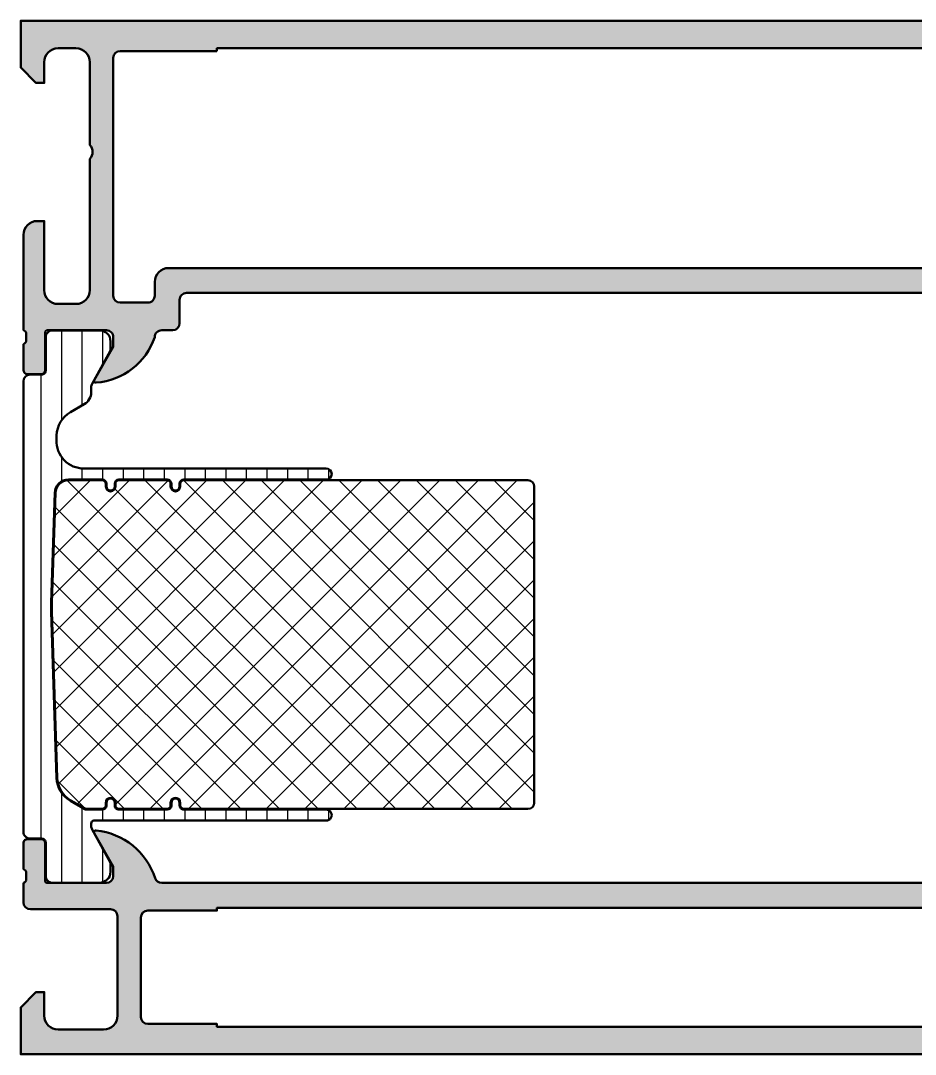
# Model space of a CAD drawing. Extents: x 0 to 133, y 0 to 75.
# Drawn here: x 0 to 64.7, y 0 to 74.8 of the extents above; entities that cross this region are included whole.
import ezdxf

# ---------------------------------------------------------------- set-up
doc = ezdxf.new("R2010")
doc.units = 0
for name, color, linetype, lineweight in [('0S-Alu contour', 7, 'Continuous', 50), ('0S-Alu hatch', 252, 'Continuous', 25), ('0S-Plastic contour', 254, 'Continuous', 50), ('0S-Plastic hatch', 253, 'Continuous', 25), ('0S-PT contour', 91, 'Continuous', 50), ('0S-PT hatch', 103, 'Continuous', 25)]:
    doc.layers.add(name, color=color, linetype=linetype, lineweight=lineweight)

# ---------------------------------------------------------------- blocks, each defined once
blk = doc.blocks.new('398650__A5BA2382_FA9A_44C2_9744_98428A6521F6_')
at = {"layer": '0S-Alu hatch'}
h = blk.add_hatch(color=256, dxfattribs=at)
edge = h.paths.add_edge_path()
edge.add_ellipse((3.999954428526855, 71.7999582432241), major_axis=(-1.000045572511483, 0), ratio=1, start_angle=180.0026109341762, end_angle=269.9973890658964, ccw=False)
edge.add_line((5.000000000000014, 71.80000381469873), (5.000000000000127, 65.8))
edge.add_ellipse((4.474877689036771, 65.3), major_axis=(-0.7250885749144681, 0), ratio=1, start_angle=136.4038464693296, end_angle=223.5961535306705, ccw=False)
edge.add_line((5.000000000000127, 64.8), (5.000000000000013, 55.30000000000005))
edge.add_ellipse((3.999972998484541, 55.30002700151547), major_axis=(-1.000027001880003, 0), ratio=1, start_angle=90.00154703109479, end_angle=179.9984529689852, ccw=False)
edge.add_line((3.999999999999843, 54.29999999999999), (2.699981689453309, 54.29999999999999))
edge.add_ellipse((2.700001512601078, 55.30001982314776), major_axis=(-1.000019823344241, 0), ratio=1, start_angle=0.0011357599706229848, end_angle=89.99886423981059, ccw=False)
edge.add_line((1.699981689453309, 55.30000000000381), (1.699981689453252, 60.3))
edge.add_line((1.699981689453252, 60.3), (1.199981689453252, 60.3))
edge.add_arc((1.200016055021521, 59.29996563443156), 1.000034366158914, 90.00196893435806, 179.9980310656152)
edge.add_line((0.1999816894530824, 59.30000000000029), (0.1999816894531387, 52.39996551583617))
edge.add_ellipse((0.1211452429100872, 52.13244492384305), major_axis=(-0.2788950563274368, 0), ratio=1, start_angle=178.8354106259032, end_angle=253.5801235805062, ccw=False)
edge.add_line((0.3999826894531395, 52.12677651584468), (0.3999826894531391, 51.67318251584468))
edge.add_ellipse((0.121114593809963, 51.66752185636763), major_axis=(-0.2789255417371574, 0), ratio=1, start_angle=106.4245945553553, end_angle=181.1628700728853, ccw=False)
edge.add_line((0.1999816894531363, 51.39997851584468), (0.1999816894531387, 49.51996751583616))
edge.add_arc((0.499981689453136, 49.51996751583616), 0.2999999999999971, 180, 270)
edge.add_line((0.4999816894531359, 49.21996751583616), (1.479956008495932, 49.21996751583617))
edge.add_arc((1.479956008495937, 49.51996751583616), 0.2999999999999936, 269.999999999999, 360)
edge.add_line((1.77995600849593, 49.51996751583616), (1.779956008495914, 52.27996551583616))
edge.add_ellipse((1.900237939381924, 52.27968572939454), major_axis=(-0.1202822562896115, 0), ratio=1, start_angle=270.3217552923952, end_angle=359.86672517443674, ccw=False)
edge.add_line((1.899562475160004, 52.39996608908059), (6.199974060058777, 52.39999084472678))
edge.add_ellipse((6.199989497152058, 51.90000628199761), major_axis=(-0.4999845629674861, 0), ratio=1, start_angle=179.9991052558096, end_angle=270.00176901520285, ccw=False)
edge.add_line((6.699974060058579, 51.89999847412263), (6.69997406005872, 51.1999938964842))
edge.add_line((6.69997406005872, 51.1999938964842), (5.311729431152641, 48.79547576904322))
edge.add_arc((5.435575379939113, 48.73756724130198), 0.136715824307135, 154.9399071396926, 284.9282666313289)
edge.add_arc((5.082349791735746, 53.46586819594616), 4.875900108610273, 274.569384502985, 341.2678313541292)
edge.add_ellipse((10.19996787116753, 51.89999703365565), major_axis=(-0.4999938111092688, 0), ratio=1, start_angle=269.999290796558, end_angle=359.99983493439635, ccw=False)
edge.add_line((10.19997406005849, 52.39999084472661), (10.99997406006038, 52.39999084472661))
edge.add_arc((10.99997406006038, 52.89999084472661), 0.5, 270, 360)
edge.add_line((11.49997406006038, 52.89999084472661), (11.49997406006038, 54.59999542236328))
edge.add_ellipse((11.99997406006038, 54.59999542236328), major_axis=(-0.4999999999999965, 0), ratio=1, start_angle=269.9999999999996, end_angle=360, ccw=False)
edge.add_line((11.99997406006038, 55.09999542236328), (92.9999755493137, 55.09999542236333))
edge.add_ellipse((92.99997554931373, 54.59999542236332), major_axis=(-0.5000000000000142, 0), ratio=1, start_angle=180, end_angle=270.00000000000165, ccw=False)
edge.add_line((93.49997554931375, 54.59999542236332), (93.49997554931373, 51.8999984741216))
edge.add_arc((98.1270782075754, 53.47457053127342), 4.887673902098572, 198.7930956538675, 265.8043505018738)
edge.add_arc((97.76126167060382, 48.73879050912451), 0.1390384168074621, 273.3902478632481, 384.0601169720247)
edge.add_line((97.8882201782205, 48.79547576904342), (96.49997554931463, 51.19999389648443))
edge.add_line((96.49997554931463, 51.19999389648443), (96.49997554931451, 51.89999847412086))
edge.add_ellipse((96.99996011222127, 51.90000628199715), major_axis=(-0.4999845629677113, 0), ratio=1, start_angle=-90.00176901518182, end_angle=0.000894744190475194, ccw=False)
edge.add_line((96.99997554931437, 52.39999084472655), (101.2998333707656, 52.39996609226833))
edge.add_ellipse((101.299155684108, 52.27928998198025), major_axis=(-0.120678013131916, 0), ratio=1, start_angle=180.1332748255578, end_angle=269.6782447076241, ccw=False)
edge.add_line((101.4198333707657, 52.27957068898489), (101.4198333707656, 49.51957268898488))
edge.add_arc((101.7198333707656, 49.51957268898489), 0.2999999999999829, 180, 270.0000000000027)
edge.add_line((101.7198333707656, 49.2195726889849), (102.6998076898084, 49.21957268898489))
edge.add_arc((102.6998076898084, 49.51957268898489), 0.2999999999999971, 270.0000000000027, 360)
edge.add_line((102.9998076898084, 49.51957268898489), (102.9998076898084, 51.3995836889934))
edge.add_ellipse((103.0786747854516, 51.66712702951638), major_axis=(-0.2789255417371992, 0), ratio=1, start_angle=-1.1628700728805939, end_angle=73.5754054446374, ccw=False)
edge.add_line((102.7998066898084, 51.67278768899341), (102.7998066898084, 52.1263816889934))
edge.add_ellipse((103.0786441363515, 52.13205009699178), major_axis=(-0.2788950563274237, 0), ratio=1, start_angle=-73.5801235805115, end_angle=1.1645893740987958, ccw=False)
edge.add_line((102.9998076898084, 52.3995706889849), (102.9999680343561, 54.59999514771071))
edge.add_ellipse((103.4999680343559, 54.59999514771047), major_axis=(-0.4999999999997869, 0), ratio=1, start_angle=269.9999999999984, end_angle=360, ccw=False)
edge.add_line((103.4999680343559, 55.09999514771026), (106.2999557081156, 55.09999514771083))
edge.add_line((106.2999557081156, 55.09999514771083), (106.2999557081155, 54.29999972534743))
edge.add_line((106.2999557081155, 54.29999972534743), (107.2999557081154, 54.30000735474173))
edge.add_arc((107.2999864487359, 54.79997661371057), 0.4999692599138797, 269.9964771677912, 360.0026485613531)
edge.add_line((107.7999557081156, 54.79999972534759), (107.8000167432719, 59.29999972534695))
edge.add_arc((106.7999292727026, 59.29991225477806), 1.000087474394541, 0.0050112559646679, 89.99498874392712)
edge.add_line((106.8000167432713, 60.29999972534739), (106.3000167432718, 60.29999972534715))
edge.add_line((106.3000167432718, 60.29999972534715), (106.3000167432719, 57.79999972534738))
edge.add_ellipse((105.2999293457993, 57.80008712281013), major_axis=(-1.000087401291521, 0), ratio=1, start_angle=90.00501389830328, end_angle=179.9949929319336, ccw=False)
edge.add_line((105.3000168624813, 56.79999972534785), (103.9999680343556, 56.79999972534715))
edge.add_ellipse((104.0000268320843, 57.80005852307539), major_axis=(-1.000058799456728, 0), ratio=1, start_angle=0.0033686637580103707, end_angle=89.99663133637353, ccw=False)
edge.add_line((102.9999680343561, 57.79999972534437), (102.9999680343561, 64.79999972534715))
edge.add_ellipse((103.5248073746745, 65.29999972534715), major_axis=(-0.7248836686985655, 0), ratio=1, start_angle=-43.61157673630902, end_angle=43.611576736309075, ccw=False)
edge.add_line((102.9999680343561, 65.79999972534713), (102.9999680343561, 71.80043483925358))
edge.add_ellipse((104.0000228430449, 71.80038766034905), major_axis=(-1.000054809801693, 0), ratio=1, start_angle=270.0031401344176, end_angle=359.997296995918, ccw=False)
edge.add_line((103.9999680343566, 72.80044246864882), (105.3000168624806, 72.80044246864814))
edge.add_ellipse((105.2999304168652, 71.80035614156394), major_axis=(-1.000086330820304, 0), ratio=1, start_angle=180.0053828449331, end_angle=269.99504745863044, ccw=False)
edge.add_line((106.300016743272, 71.80045009804164), (106.3000167432718, 70.29999257279023))
edge.add_line((106.3000167432718, 70.29999257279023), (106.8999923292095, 70.29999257279))
edge.add_line((106.8999923292095, 70.29999257279), (107.9999679199197, 71.39996792030847))
edge.add_line((107.9999679199197, 71.39996792030847), (107.99996791992, 74.8))
edge.add_line((107.99996791992, 74.8), (1.42e-14, 74.8))
edge.add_line((1.42e-14, 74.8), (7.06e-14, 71.39999847412132))
edge.add_line((7.06e-14, 71.39999847412132), (1.099975585937684, 70.30000000000003))
edge.add_line((1.099975585937684, 70.30000000000003), (1.699981689453366, 70.30000000000003))
edge.add_line((1.699981689453366, 70.30000000000003), (1.699981689453252, 71.8000038146973))
edge.add_ellipse((2.700020083351735, 71.79996542079878), major_axis=(-1.0000383946355, 0), ratio=1, start_angle=270.00219972388834, end_angle=359.99780027593476, ccw=False)
edge.add_line((2.699981689453195, 72.80000381469726), (4.000000000000212, 72.80000381469725))
edge = h.paths.add_edge_path()
edge.add_line((14.19998550415049, 72.59999542236328), (14.19998550415049, 72.7999954223636))
edge.add_line((14.19998550415049, 72.7999954223636), (93.79998623046679, 72.79999542236358))
edge.add_line((93.79998623046679, 72.79999542236358), (93.79998623046684, 72.59999542236302))
edge.add_line((93.79998623046684, 72.59999542236302), (100.7999862304669, 72.59999542236307))
edge.add_ellipse((100.7999783783807, 72.09998757027707), major_axis=(-0.5000078521476686, 0), ratio=1, start_angle=180.0008997684673, end_angle=269.99910023133594, ccw=False)
edge.add_line((101.2999862304667, 72.0999954223615), (101.2999862304667, 54.89999084472656))
edge.add_ellipse((100.7999815766378, 54.89999549855548), major_axis=(-0.5000046538505819, 0), ratio=1, start_angle=90.00053328454487, end_angle=179.9994667160038, ccw=False)
edge.add_line((100.7999862304667, 54.39999084472656), (95.79997554931364, 54.39999084472656))
edge.add_ellipse((95.79997554931364, 54.89999084472656), major_axis=(-0.5, 0), ratio=1, start_angle=0, end_angle=90, ccw=False)
edge.add_line((95.29997554931366, 54.89999084472656), (95.29997554931364, 55.89999542236331))
edge.add_arc((94.29997554931361, 55.89999542236331), 1.000000000000024, 0, 89.9999999999992)
edge.add_line((94.29997554931363, 56.89999542236335), (10.6999740600604, 56.89999542236328))
edge.add_arc((10.69997406006038, 55.89999542236327), 1.000000000000014, 89.9999999999992, 180)
edge.add_line((9.69997406006037, 55.89999542236327), (9.69997406006037, 54.89999084472673))
edge.add_ellipse((9.199974060060377, 54.89999084472671), major_axis=(-0.4999999999999894, 0), ratio=1, start_angle=89.99999999999898, end_angle=180, ccw=False)
edge.add_line((9.19997406006037, 54.39999084472673), (7.19998550415029, 54.39999084472685))
edge.add_ellipse((7.199990157979086, 54.89999549855546), major_axis=(-0.5000046538502835, 0), ratio=1, start_angle=0.0005332839962761682, end_angle=89.9994667154665, ccw=False)
edge.add_line((6.69998550415046, 54.89999084473137), (6.699985504150517, 72.09999542236334))
edge.add_ellipse((7.199993356236581, 72.09998757027722), major_axis=(-0.5000078521477183, 0), ratio=1, start_angle=270.0008997686535, end_angle=359.99910023153274, ccw=False)
edge.add_line((7.199985504150517, 72.59999542236328), (14.19998550415049, 72.59999542236328))
at = {"layer": '0S-Alu contour', "color": 7}
for points in [[(106.300016743272, 71.80045009804164), (106.3000167432718, 70.29999257279023), (106.8999923292095, 70.29999257279), (107.9999679199197, 71.39996792030847), (107.99996791992, 74.8), (1.42e-14, 74.8), (7.06e-14, 71.39999847412132), (1.099975585937684, 70.30000000000003), (1.699981689453366, 70.30000000000003), (1.699981689453252, 71.8000038146973)], [(2.699981689453195, 72.80000381469726), (4.000000000000212, 72.80000381469725)], [(7.199985504150517, 72.59999542236328), (14.19998550415049, 72.59999542236328)], [(14.19998550415049, 72.59999542236328), (14.19998550415049, 72.7999954223636), (93.79998623046679, 72.79999542236358), (93.79998623046684, 72.59999542236302), (100.7999862304669, 72.59999542236307)], [(103.9999680343566, 72.80044246864882), (105.3000168624806, 72.80044246864814)], [(6.69998550415046, 54.89999084473137), (6.699985504150517, 72.09999542236334)], [(101.2999862304667, 72.0999954223615), (101.2999862304667, 54.89999084472656)], [(5.000000000000014, 71.80000381469873), (5.000000000000127, 65.8)], [(102.9999680343561, 65.79999972534713), (102.9999680343561, 71.80043483925358)], [(5.000000000000127, 64.8), (5.000000000000013, 55.30000000000005)], [(102.9999680343561, 57.79999972534437), (102.9999680343561, 64.79999972534715)], [(1.699981689453309, 55.30000000000381), (1.699981689453252, 60.3), (1.199981689453252, 60.3)], [(106.8000167432713, 60.29999972534739), (106.3000167432718, 60.29999972534715), (106.3000167432719, 57.79999972534738)], [(0.1999816894530824, 59.30000000000029), (0.1999816894531387, 52.39996551583617)], [(107.7999557081156, 54.79999972534759), (107.8000167432719, 59.29999972534695)], [(94.29997554931363, 56.89999542236335), (10.6999740600604, 56.89999542236328)], [(105.3000168624813, 56.79999972534785), (103.9999680343556, 56.79999972534715)], [(9.69997406006037, 55.89999542236327), (9.69997406006037, 54.89999084472673)], [(95.29997554931366, 54.89999084472656), (95.29997554931364, 55.89999542236331)], [(11.99997406006038, 55.09999542236328), (92.9999755493137, 55.09999542236333)], [(103.4999680343559, 55.09999514771026), (106.2999557081156, 55.09999514771083), (106.2999557081155, 54.29999972534743), (107.2999557081154, 54.30000735474173)], [(3.999999999999843, 54.29999999999999), (2.699981689453309, 54.29999999999999)], [(9.19997406006037, 54.39999084472673), (7.19998550415029, 54.39999084472685)], [(11.49997406006038, 52.89999084472661), (11.49997406006038, 54.59999542236328)], [(93.49997554931375, 54.59999542236332), (93.49997554931373, 51.8999984741216)], [(100.7999862304667, 54.39999084472656), (95.79997554931364, 54.39999084472656)], [(102.9998076898084, 52.3995706889849), (102.9999680343561, 54.59999514771071)], [(1.899562475160004, 52.39996608908059), (6.199974060058777, 52.39999084472678)], [(10.19997406005849, 52.39999084472661), (10.99997406006038, 52.39999084472661)], [(96.99997554931437, 52.39999084472655), (101.2998333707656, 52.39996609226833)], [(0.3999826894531395, 52.12677651584468), (0.3999826894531391, 51.67318251584468)], [(1.77995600849593, 49.51996751583616), (1.779956008495914, 52.27996551583616)], [(6.699974060058579, 51.89999847412263), (6.69997406005872, 51.1999938964842), (5.311729431152641, 48.79547576904322)], [(97.8882201782205, 48.79547576904342), (96.49997554931463, 51.19999389648443), (96.49997554931451, 51.89999847412086)], [(101.4198333707657, 52.27957068898489), (101.4198333707656, 49.51957268898488)], [(102.7998066898084, 51.67278768899341), (102.7998066898084, 52.1263816889934)], [(0.1999816894531363, 51.39997851584468), (0.1999816894531387, 49.51996751583616)], [(102.9998076898084, 49.51957268898489), (102.9998076898084, 51.3995836889934)], [(0.4999816894531359, 49.21996751583616), (1.479956008495932, 49.21996751583617)], [(101.7198333707656, 49.2195726889849), (102.6998076898084, 49.21957268898489)]]:
    blk.add_lwpolyline(points, dxfattribs=at)
at = {"layer": '0S-Alu contour', "color": 7, "extrusion": (0, 0, -1)}
for centre, radius, start, end in [((-2.700020083351735, 71.79996542079878), 1.0000383946355, 0.0021997240652303, 89.99780027611166), ((-3.999954428526855, 71.7999582432241), 1.000045572511483, 90.0026109341036, 179.9973890658238), ((-7.199993356236581, 72.09998757027722), 0.5000078521477183, 0.0008997684672687, 89.9991002313465), ((-100.7999783783807, 72.09998757027707), 0.5000078521476686, 90.00089976866407, 179.9991002315327), ((-104.0000228430449, 71.80038766034905), 1.000054809801693, 0.0027030040819815, 89.9968598655824), ((-105.2999304168652, 71.80035614156394), 1.000086330820304, 90.00495254136955, 179.9946171550669), ((-4.474877689036771, 65.3), 0.7250885749144684, 136.4038464693295, 223.5961535306705), ((-103.5248073746745, 65.29999972534715), 0.7248836686985655, 316.3884232636909, 43.61157673630913), ((-104.0000268320843, 57.80005852307539), 1.000058799456728, 270.0033686636265, 359.996631336242), ((-105.2999293457993, 57.80008712281013), 1.000087401291521, 180.0050070680665, 269.9949861016967), ((-2.700001512601078, 55.30001982314776), 1.000019823344241, 270.0011357601894, 359.9988642400294), ((-3.999972998484541, 55.30002700151547), 1.000027001880003, 180.0015470310149, 269.9984529689052), ((-7.199990157979086, 54.89999549855546), 0.5000046538502835, 270.0005332845336, 359.9994667160037), ((-9.199974060060377, 54.89999084472671), 0.4999999999999894, 180, 270.000000000001), ((-11.99997406006038, 54.59999542236328), 0.4999999999999965, 0, 90.0000000000004), ((-92.99997554931373, 54.59999542236332), 0.5000000000000142, 89.99999999999837, 180), ((-95.79997554931364, 54.89999084472656), 0.5, 270, 0), ((-100.7999815766378, 54.89999549855548), 0.5000046538505819, 180.0005332839962, 269.9994667154551), ((-103.4999680343559, 54.59999514771047), 0.4999999999997869, 0, 90.0000000000016), ((-0.1211452429100872, 52.13244492384305), 0.2788950563274368, 106.4198764194938, 181.1645893740969), ((-1.900237939381924, 52.27968572939454), 0.1202822562896115, 0.1332748255632413, 89.67824470760479), ((-6.199989497152058, 51.90000628199761), 0.4999845629674861, 89.99823098479715, 180.0008947441905), ((-10.19996787116753, 51.89999703365565), 0.4999938111092688, 0.0001650656036298, 90.00070920344199), ((-96.99996011222127, 51.90000628199715), 0.4999845629677113, 359.9991052558095, 90.0017690151818), ((-101.299155684108, 52.27928998198025), 0.120678013131916, 90.32175529237591, 179.8667251744422), ((-103.0786441363515, 52.13205009699178), 0.2788950563274237, 358.8354106259012, 73.58012358051164), ((-0.121114593809963, 51.66752185636763), 0.2789255417371574, 178.8371299271147, 253.5754054446447), ((-103.0786747854516, 51.66712702951638), 0.2789255417371992, 286.4245945553626, 1.162870072880582)]:
    blk.add_arc(centre, radius, start, end, dxfattribs=at)
at = {"layer": '0S-Alu contour', "color": 7}
for centre, radius, start, end in [((1.200016055021521, 59.29996563443156), 1.000034366158914, 90.00196893435806, 179.9980310656152), ((106.7999292727026, 59.29991225477806), 1.000087474394541, 0.0050112559646679, 89.99498874392712), ((10.69997406006038, 55.89999542236327), 1.000000000000014, 89.9999999999992, 180), ((94.29997554931361, 55.89999542236331), 1.000000000000024, 0, 89.9999999999992), ((107.2999864487359, 54.79997661371057), 0.4999692599138797, 269.9964771677912, 0.0026485613531484), ((10.99997406006038, 52.89999084472661), 0.5, 270, 0), ((5.082349791735746, 53.46586819594616), 4.875900108610273, 274.569384502985, 341.2678313541292), ((98.1270782075754, 53.47457053127342), 4.887673902098572, 198.7930956538675, 265.8043505018738), ((0.499981689453136, 49.51996751583616), 0.2999999999999971, 180, 270), ((1.479956008495937, 49.51996751583616), 0.2999999999999936, 269.999999999999, 0), ((101.7198333707656, 49.51957268898489), 0.2999999999999829, 180, 270.0000000000027), ((102.6998076898084, 49.51957268898489), 0.2999999999999971, 270.0000000000027, 0), ((5.435575379939113, 48.73756724130198), 0.136715824307135, 154.9399071396926, 284.9282666313289), ((97.76126167060382, 48.73879050912451), 0.1390384168074621, 273.3902478632481, 24.06011697202465)]:
    blk.add_arc(centre, radius, start, end, dxfattribs=at)
blk = doc.blocks.new('284257__95E9FCB9_A110_435B_B25A_C5BED6597D03___1FA2035A_3B48_4135_9574_84DE959AD764_')
at = {"layer": '0S-Plastic hatch'}
h = blk.add_hatch(dxfattribs=at)
h.set_pattern_fill('ANSI31', color=256, scale=0.4680000000000001, angle=45, style=0)
h.set_pattern_definition([(90, (0, 0), (-1.4859, 0), [])])
edge = h.paths.add_edge_path()
edge.add_line((0.1999999999999964, 48.69001572907988), (0.1999999999999964, 16.10998427091997))
edge.add_arc((0.7000000000000027, 16.10998427092004), 0.5000000000000063, 180, 270.0000000000123)
edge.add_line((0.70000000000011, 15.60998427092003), (1.510331330463778, 15.60998427092004))
edge.add_ellipse((1.510331330463746, 15.30998427092015), major_axis=(-0.2999999999998977, 0), ratio=1, start_angle=179.9920753769033, end_angle=269.99999999999386, ccw=False)
edge.add_line((1.810331327594163, 15.30994277769076), (1.809999399235729, 12.91006915538231))
edge.add_arc((2.309999394453263, 12.91000000000002), 0.5000000000000016, 179.9920753769491, 269.9999999999936)
edge.add_line((2.309999394453208, 12.41000000000002), (5.699999999999882, 12.40999999999996))
edge.add_arc((5.699999999999897, 13.21000000000001), 0.800000000000054, 269.999999999999, 360)
edge.add_line((6.499999999999951, 13.21000000000003), (6.499999999999951, 13.86000000000028))
edge.add_line((6.499999999999951, 13.86000000000028), (5.162690146494136, 16.27257083923049))
edge.add_ellipse((5.600000000507808, 16.51497564960008), major_axis=(-0.5000000005077773, 0), ratio=1, start_angle=0, end_angle=29.000000000032628, ccw=False)
edge.add_line((5.10000000000003, 16.51497564960008), (5.10000000000003, 16.71000000000013))
edge.add_ellipse((5.299999999999958, 16.71000000000011), major_axis=(-0.1999999999999273, 0), ratio=1, start_angle=269.99999999999875, end_angle=360, ccw=False)
edge.add_line((5.299999999999962, 16.91000000000004), (22.09952632566758, 16.91))
edge.add_arc((22.09952632566752, 17.31), 0.3999999999999986, 270.0000000000081, 450.0000000000081)
edge.add_line((22.09952632566746, 17.71), (11.79952632566751, 17.71000000000007))
edge.add_ellipse((11.79952632566749, 18.01000000000006), major_axis=(-0.29999999999999, 0), ratio=1, start_angle=0, end_angle=90.00000000000381, ccw=False)
edge.add_line((11.49952632566749, 18.01000000000006), (11.49952632566749, 18.2100000000001))
edge.add_arc((11.19952632566748, 18.21000000000006), 0.3000000000000114, 0, 180)
edge.add_line((10.89952632566747, 18.21000000000006), (10.89952632566753, 18.01000000000018))
edge.add_ellipse((10.59952632566747, 18.0100000000001), major_axis=(-0.3000000000000558, 0), ratio=1, start_angle=90.00000000001933, end_angle=180, ccw=False)
edge.add_line((10.59952632566757, 17.71000000000004), (7.099999315437579, 17.71000000000003))
edge.add_ellipse((7.099999315437574, 18.00999976147988), major_axis=(-0.2999997614798495, 0), ratio=1, start_angle=0, end_angle=90.00000000000102, ccw=False)
edge.add_line((6.799999553957726, 18.00999976147987), (6.799999553957726, 18.20999976147993))
edge.add_arc((6.499999553957715, 18.20999976147989), 0.3000000000000114, 0, 180)
edge.add_line((6.199999553957703, 18.20999976147989), (6.19999955395776, 18.00999976148001))
edge.add_ellipse((5.899999792477879, 18.00999976147994), major_axis=(-0.2999997614798815, 0), ratio=1, start_angle=90.0000000000162, end_angle=180, ccw=False)
edge.add_line((5.899999792477964, 17.71000000000006), (4.735898384799619, 17.71000000000006))
edge.add_ellipse((4.735898384799701, 17.90999999963148), major_axis=(-0.199999999631423, 0), ratio=1, start_angle=59.9999999999838, end_angle=89.99999999997658, ccw=False)
edge.add_line((4.635898384983939, 17.73679491919382), (3.599095901693211, 18.33539298302521))
edge.add_ellipse((4.599095736264295, 20.06744387718718), major_axis=(-1.999999992277373, 0), ratio=1, start_angle=1.7229977105130843, end_angle=60.000005344613214, ccw=False)
edge.add_line((2.60000000000003, 20.00730897584428), (2.205380570035978, 32.03200236252826))
edge.add_ellipse((12.20000000000169, 32.35999999999975), major_axis=(-10.00000000000175, 0), ratio=1, start_angle=-1.879625159000625, end_angle=1.879625158991928, ccw=False)
edge.add_line((2.205380570036034, 32.68799763747277), (2.46315492135404, 40.62279976374721))
edge.add_ellipse((3.462616864350539, 40.59000000000003), major_axis=(-1.000000000000103, 0), ratio=1, start_angle=270.00000000000296, end_angle=358.120374841006, ccw=False)
edge.add_line((3.462616864350487, 41.59000000000014), (5.900000000000042, 41.59000000000005))
edge.add_ellipse((5.90000000000003, 41.29000000000008), major_axis=(-0.2999999999999687, 0), ratio=1, start_angle=180, end_angle=269.9999999999978, ccw=False)
edge.add_line((6.199999999999996, 41.29000000000008), (6.199999999999996, 41.09000000000005))
edge.add_arc((6.499999999999979, 41.09000000000004), 0.2999999999999829, 180, 360)
edge.add_line((6.799999999999962, 41.09000000000004), (6.799999999999962, 41.29))
edge.add_ellipse((7.099999999999957, 41.29000000000004), major_axis=(-0.2999999999999954, 0), ratio=1, start_angle=270.0000000000078, end_angle=360, ccw=False)
edge.add_line((7.099999999999917, 41.59000000000004), (10.59952632566752, 41.59000000000005))
edge.add_ellipse((10.59952632566753, 41.29000000000005), major_axis=(-0.2999999999999971, 0), ratio=1, start_angle=180, end_angle=270.00000000000307, ccw=False)
edge.add_line((10.89952632566753, 41.2900000000001), (10.89952632566753, 41.09000000000007))
edge.add_arc((11.19952632566751, 41.09000000000006), 0.2999999999999829, 180, 360)
edge.add_line((11.49952632566749, 41.09000000000005), (11.49952632566749, 41.29000000000001))
edge.add_ellipse((11.79952632566749, 41.29000000000006), major_axis=(-0.3000000000000007, 0), ratio=1, start_angle=270.0000000000088, end_angle=360, ccw=False)
edge.add_line((11.79952632566745, 41.59000000000006), (22.09952632566752, 41.59000000000006))
edge.add_arc((22.09952632566755, 41.99000000000006), 0.3999999999999915, 269.9999999999959, 449.9999999999959)
edge.add_line((22.09952632566758, 42.39000000000005), (4.58786141229968, 42.38999999999993))
edge.add_ellipse((4.587861412299687, 44.38999999999999), major_axis=(-2.000000000000049, 0), ratio=1, start_angle=-1.8796251589961912, end_angle=89.99999999999977, ccw=False)
edge.add_line((2.588937526306847, 44.45559952749442), (2.60000000000003, 44.7926910241557))
edge.add_ellipse((4.599095743983482, 44.73255612258069), major_axis=(-2.000000000000047, 0), ratio=1, start_angle=299.99999465538866, end_angle=358.2770022894894, ccw=False)
edge.add_line((3.599095905551005, 46.46460702343066), (4.599999919216267, 47.04247909649653))
edge.add_arc((4.100000000000017, 47.90850454692143), 0.9999999999999593, 299.9999946553916, 360)
edge.add_line((5.099999999999976, 47.90850454692144), (5.10000000000003, 48.28502435050005))
edge.add_ellipse((5.600000000121944, 48.2850243505002), major_axis=(-0.5000000001219141, 0), ratio=1, start_angle=331.0000000000197, end_angle=360, ccw=False)
edge.add_line((5.162690146445535, 48.52742916068232), (6.500000000000007, 50.94000000000009))
edge.add_line((6.500000000000007, 50.94000000000009), (6.500000000000007, 51.59000000000006))
edge.add_arc((5.70000000000001, 51.58999999999994), 0.7999999999999972, 0, 90.00000000000509)
edge.add_line((5.699999999999939, 52.38999999999993), (2.309999389670857, 52.38999999999999))
edge.add_arc((2.309999389670844, 51.88999999999998), 0.5000000000000142, 89.9999999999985, 180.0079247372927)
edge.add_line((1.809999394453434, 51.88993084362136), (1.81033132759422, 49.49005722290699))
edge.add_ellipse((1.510331330463851, 49.49001572907983), major_axis=(-0.2999999999999317, 0), ratio=1, start_angle=89.99999999998619, end_angle=180.0079247372928, ccw=False)
edge.add_line((1.510331330463778, 49.1900157290799), (0.6999999999999396, 49.19001572907988))
edge.add_arc((0.699999999999961, 48.69001572907992), 0.4999999999999645, 90.00000000000244, 180)
at = {"layer": '0S-Plastic contour', "color": 7}
for points in [[(5.699999999999939, 52.38999999999993), (2.309999389670857, 52.38999999999999)], [(1.809999394453434, 51.88993084362136), (1.81033132759422, 49.49005722290699)], [(5.162690146445535, 48.52742916068232), (6.500000000000007, 50.94000000000009), (6.500000000000007, 51.59000000000006)], [(0.1999999999999964, 48.69001572907988), (0.1999999999999964, 16.10998427091997)], [(1.510331330463778, 49.1900157290799), (0.6999999999999396, 49.19001572907988)], [(5.099999999999976, 47.90850454692144), (5.10000000000003, 48.28502435050005)], [(3.599095905551005, 46.46460702343066), (4.599999919216267, 47.04247909649653)], [(2.588937526306847, 44.45559952749442), (2.60000000000003, 44.7926910241557)], [(22.09952632566758, 42.39000000000005), (4.58786141229968, 42.38999999999993)], [(3.462616864350487, 41.59000000000014), (5.900000000000042, 41.59000000000005)], [(6.199999999999996, 41.29000000000008), (6.199999999999996, 41.09000000000005)], [(6.799999999999962, 41.09000000000004), (6.799999999999962, 41.29)], [(7.099999999999917, 41.59000000000004), (10.59952632566752, 41.59000000000005)], [(10.89952632566753, 41.2900000000001), (10.89952632566753, 41.09000000000007)], [(11.49952632566749, 41.09000000000005), (11.49952632566749, 41.29000000000001)], [(11.79952632566745, 41.59000000000006), (22.09952632566752, 41.59000000000006)], [(2.205380570036034, 32.68799763747277), (2.46315492135404, 40.62279976374721)], [(2.60000000000003, 20.00730897584428), (2.205380570035978, 32.03200236252826)], [(4.635898384983939, 17.73679491919382), (3.599095901693211, 18.33539298302521)], [(6.199999553957703, 18.20999976147989), (6.19999955395776, 18.00999976148001)], [(6.799999553957726, 18.00999976147987), (6.799999553957726, 18.20999976147993)], [(10.89952632566747, 18.21000000000006), (10.89952632566753, 18.01000000000018)], [(11.49952632566749, 18.01000000000006), (11.49952632566749, 18.2100000000001)], [(5.899999792477964, 17.71000000000006), (4.735898384799619, 17.71000000000006)], [(10.59952632566757, 17.71000000000004), (7.099999315437579, 17.71000000000003)], [(22.09952632566746, 17.71), (11.79952632566751, 17.71000000000007)], [(5.10000000000003, 16.51497564960008), (5.10000000000003, 16.71000000000013)], [(5.299999999999962, 16.91000000000004), (22.09952632566758, 16.91)], [(6.499999999999951, 13.21000000000003), (6.499999999999951, 13.86000000000028), (5.162690146494136, 16.27257083923049)], [(0.70000000000011, 15.60998427092003), (1.510331330463778, 15.60998427092004)], [(1.810331327594163, 15.30994277769076), (1.809999399235729, 12.91006915538231)], [(2.309999394453208, 12.41000000000002), (5.699999999999882, 12.40999999999996)]]:
    blk.add_lwpolyline(points, dxfattribs=at)
for centre, radius, start, end in [((2.309999389670844, 51.88999999999998), 0.5000000000000142, 89.9999999999985, 180.0079247372927), ((5.70000000000001, 51.58999999999994), 0.7999999999999972, 0, 90.00000000000509), ((0.699999999999961, 48.69001572907992), 0.4999999999999645, 90.00000000000244, 180), ((4.100000000000017, 47.90850454692143), 0.9999999999999593, 299.9999946553916, 0), ((22.09952632566755, 41.99000000000006), 0.3999999999999915, 269.9999999999959, 89.99999999999594), ((6.499999999999979, 41.09000000000004), 0.2999999999999829, 180, 0), ((11.19952632566751, 41.09000000000006), 0.2999999999999829, 180, 0), ((6.499999553957715, 18.20999976147989), 0.3000000000000114, 0, 180), ((11.19952632566748, 18.21000000000006), 0.3000000000000114, 0, 180), ((22.09952632566752, 17.31), 0.3999999999999986, 270.0000000000081, 90.00000000000813), ((0.7000000000000027, 16.10998427092004), 0.5000000000000063, 180, 270.0000000000123), ((2.309999394453263, 12.91000000000002), 0.5000000000000016, 179.9920753769491, 269.9999999999936), ((5.699999999999897, 13.21000000000001), 0.800000000000054, 269.999999999999, 0)]:
    blk.add_arc(centre, radius, start, end, dxfattribs=at)
at = {"layer": '0S-Plastic contour', "color": 7, "extrusion": (0, 0, -1)}
for centre, radius, start, end in [((-1.510331330463851, 49.49001572907983), 0.2999999999999317, 179.9920752627072, 270.0000000000139), ((-5.600000000121944, 48.2850243505002), 0.5000000001219141, 0, 28.99999999998028), ((-4.599095743983482, 44.73255612258069), 2.000000000000047, 1.722997710510562, 60.00000534461133), ((-4.587861412299687, 44.38999999999999), 2.000000000000049, 270.0000000000002, 1.87962515899611), ((-3.462616864350539, 40.59000000000003), 1.000000000000103, 1.879625158993977, 89.99999999999704), ((-5.90000000000003, 41.29000000000008), 0.2999999999999687, 90.00000000000222, 180), ((-7.099999999999957, 41.29000000000004), 0.2999999999999954, 0, 89.9999999999922), ((-10.59952632566753, 41.29000000000005), 0.2999999999999971, 89.99999999999694, 180), ((-11.79952632566749, 41.29000000000006), 0.3000000000000007, 0, 89.99999999999118), ((-12.20000000000169, 32.35999999999975), 10.00000000000175, 358.1203748410081, 1.879625159000571), ((-4.599095736264295, 20.06744387718718), 1.999999992277373, 299.9999946553868, 358.2770022894869), ((-5.899999792477879, 18.00999976147994), 0.2999997614798815, 180, 269.9999999999838), ((-7.099999315437574, 18.00999976147988), 0.2999997614798495, 269.999999999999, 0), ((-10.59952632566747, 18.0100000000001), 0.3000000000000558, 180, 269.9999999999807), ((-11.79952632566749, 18.01000000000006), 0.29999999999999, 269.9999999999962, 0), ((-4.735898384799701, 17.90999999963148), 0.199999999631423, 270.0000000000234, 300.0000000000162), ((-5.299999999999958, 16.71000000000011), 0.1999999999999273, 0, 90.00000000000126), ((-5.600000000507808, 16.51497564960008), 0.5000000005077773, 330.9999999999674, 0), ((-1.510331330463746, 15.30998427092015), 0.2999999999998977, 90.00000000000612, 180.0079246230968)]:
    blk.add_arc(centre, radius, start, end, dxfattribs=at)
blk = doc.blocks.new('382750__B37339D1_6911_490A_BB8B_995B1260BE09_')
at = {"layer": '0S-PT hatch'}
h = blk.add_hatch(dxfattribs=at)
h.set_pattern_fill('ANSI37', color=256, scale=0.625, angle=90, style=0)
h.set_pattern_definition([(135, (0, 0), (-1.403165018917055, -1.403165018917055), []), (225, (0, 0), (1.403165018917055, -1.403165018917055), [])])
edge = h.paths.add_edge_path()
edge.add_line((37.1499995181945, 41.09000000000007), (37.1499995181945, 18.21))
edge.add_ellipse((36.69999951819451, 18.21), major_axis=(-0.4500000000000029, 0), ratio=1, start_angle=90, end_angle=180, ccw=False)
edge.add_line((36.69999951819451, 17.76), (11.79952632566748, 17.76))
edge.add_ellipse((11.79952632566749, 18.01), major_axis=(-0.25, 0), ratio=1, start_angle=0, end_angle=89.9999999999979, ccw=False)
edge.add_line((11.54952632566749, 18.01), (11.54952632566749, 18.2100000000001))
edge.add_arc((11.19952632566748, 18.21000000000007), 0.3500000000000121, 0, 180)
edge.add_line((10.84952632566747, 18.21000000000007), (10.84952632566753, 18.01000000000016))
edge.add_ellipse((10.59952632566748, 18.01000000000005), major_axis=(-0.2500000000000497, 0), ratio=1, start_angle=89.9999999999992, end_angle=180, ccw=False)
edge.add_line((10.59952632566747, 17.76), (7.099999315437572, 17.76))
edge.add_ellipse((7.099999315437576, 18.00999976147985), major_axis=(-0.2499997614798488, 0), ratio=1, start_angle=0, end_angle=89.9999999999992, ccw=False)
edge.add_line((6.849999553957726, 18.00999976147985), (6.849999553957726, 18.20999976147993))
edge.add_arc((6.499999553957715, 18.2099997614799), 0.3500000000000112, 0, 180)
edge.add_line((6.149999553957703, 18.2099997614799), (6.14999955395776, 18.00999976147999))
edge.add_ellipse((5.899999792477879, 18.00999976147988), major_axis=(-0.2499997614798816, 0), ratio=1, start_angle=90, end_angle=180, ccw=False)
edge.add_line((5.899999792477879, 17.76), (4.735898384799716, 17.76))
edge.add_ellipse((4.735898387132584, 17.91000000833749), major_axis=(-0.1500000083374893, 0), ratio=1, start_angle=59.9999991088884, end_angle=89.99999910891012, ccw=False)
edge.add_line((4.660898380943468, 17.78009619171581), (3.624095897654022, 18.37869425554645))
edge.add_ellipse((4.599095736264308, 20.06744387718718), major_axis=(-1.94999999227738, 0), ratio=1, start_angle=2.0382479433093863, end_angle=60.00000534461287, ccw=False)
edge.add_line((2.650329495145621, 19.99808893967054), (2.255353667185799, 32.03364235071562))
edge.add_ellipse((12.19974551569598, 32.35999995794401), major_axis=(-9.949745651247158, 0), ratio=1, start_angle=-1.841702723053686, end_angle=1.8796729834294865, ccw=False)
edge.add_line((2.255139571722711, 32.67976728523511), (2.513128018503858, 40.62115977555985))
edge.add_ellipse((3.462616864350527, 40.58999999999997), major_axis=(-0.9500000000000953, 0), ratio=1, start_angle=269.9999999999996, end_angle=358.12037484100273, ccw=False)
edge.add_line((3.462616864350533, 41.54000000000007), (5.900000000000027, 41.54000000000007))
edge.add_ellipse((5.900000000000022, 41.2900000000001), major_axis=(-0.2499999999999716, 0), ratio=1, start_angle=180, end_angle=269.99999999999875, ccw=False)
edge.add_line((6.149999999999996, 41.29000000000008), (6.149999999999996, 41.09000000000005))
edge.add_arc((6.499999999999979, 41.09000000000004), 0.3499999999999828, 180, 360)
edge.add_line((6.849999999999962, 41.09000000000004), (6.849999999999962, 41.29000000000001))
edge.add_ellipse((7.099999999999948, 41.29000000000008), major_axis=(-0.2499999999999858, 0), ratio=1, start_angle=269.999999999999, end_angle=360, ccw=False)
edge.add_line((7.099999999999952, 41.54000000000007), (10.59952632566754, 41.54000000000007))
edge.add_ellipse((10.59952632566754, 41.29000000000008), major_axis=(-0.2499999999999858, 0), ratio=1, start_angle=180, end_angle=270, ccw=False)
edge.add_line((10.84952632566753, 41.2900000000001), (10.84952632566753, 41.09000000000007))
edge.add_arc((11.19952632566751, 41.09000000000006), 0.3499999999999837, 180, 360)
edge.add_line((11.54952632566749, 41.09000000000005), (11.54952632566749, 41.29000000000002))
edge.add_ellipse((11.7995263256675, 41.29000000000007), major_axis=(-0.2500000000000018, 0), ratio=1, start_angle=270.00000000000125, end_angle=360, ccw=False)
edge.add_line((11.79952632566749, 41.54000000000007), (36.6999995181945, 41.54000000000007))
edge.add_ellipse((36.6999995181945, 41.09000000000007), major_axis=(-0.4500000000000029, 0), ratio=1, start_angle=180, end_angle=270, ccw=False)
at = {"layer": '0S-PT contour', "color": 7}
for points in [[(3.462616864350533, 41.54000000000007), (5.900000000000027, 41.54000000000007)], [(6.149999999999996, 41.29000000000008), (6.149999999999996, 41.09000000000005)], [(6.849999999999962, 41.09000000000004), (6.849999999999962, 41.29000000000001)], [(7.099999999999952, 41.54000000000007), (10.59952632566754, 41.54000000000007)], [(10.84952632566753, 41.2900000000001), (10.84952632566753, 41.09000000000007)], [(11.54952632566749, 41.09000000000005), (11.54952632566749, 41.29000000000002)], [(11.79952632566749, 41.54000000000007), (36.6999995181945, 41.54000000000007)], [(2.255139571722711, 32.67976728523511), (2.513128018503858, 40.62115977555985)], [(37.1499995181945, 41.09000000000007), (37.1499995181945, 18.21)], [(2.650329495145621, 19.99808893967054), (2.255353667185799, 32.03364235071562)], [(4.660898380943468, 17.78009619171581), (3.624095897654022, 18.37869425554645)], [(6.149999553957703, 18.2099997614799), (6.14999955395776, 18.00999976147999)], [(6.849999553957726, 18.00999976147985), (6.849999553957726, 18.20999976147993)], [(10.84952632566747, 18.21000000000007), (10.84952632566753, 18.01000000000016)], [(11.54952632566749, 18.01), (11.54952632566749, 18.2100000000001)], [(5.899999792477879, 17.76), (4.735898384799716, 17.76)], [(10.59952632566747, 17.76), (7.099999315437572, 17.76)], [(36.69999951819451, 17.76), (11.79952632566748, 17.76)]]:
    blk.add_lwpolyline(points, dxfattribs=at)
at = {"layer": '0S-PT contour', "color": 7, "extrusion": (0, 0, -1)}
for centre, radius, start, end in [((-3.462616864350527, 40.58999999999997), 0.9500000000000953, 1.879625158997274, 90.00000000000038), ((-5.900000000000022, 41.2900000000001), 0.2499999999999716, 90.00000000000122, 180), ((-7.099999999999948, 41.29000000000008), 0.2499999999999858, 0, 90.00000000000102), ((-10.59952632566754, 41.29000000000008), 0.2499999999999858, 90, 180), ((-11.7995263256675, 41.29000000000007), 0.2500000000000018, 0, 89.99999999999876), ((-36.6999995181945, 41.09000000000007), 0.4500000000000029, 90, 180), ((-12.19974551569598, 32.35999995794401), 9.949745651247158, 358.1203270165705, 1.841702723053669), ((-4.599095736264308, 20.06744387718718), 1.94999999227738, 299.9999946553871, 357.9617520566906), ((-5.899999792477879, 18.00999976147988), 0.2499997614798817, 180, 270), ((-7.099999315437576, 18.00999976147985), 0.2499997614798488, 270.0000000000008, 0), ((-10.59952632566748, 18.01000000000005), 0.2500000000000497, 180, 270.0000000000008), ((-11.79952632566749, 18.01), 0.25, 270.0000000000021, 0), ((-36.69999951819451, 18.21), 0.4500000000000029, 180, 270), ((-4.735898387132584, 17.91000000833749), 0.1500000083374893, 270.0000008910899, 300.0000008911116)]:
    blk.add_arc(centre, radius, start, end, dxfattribs=at)
at = {"layer": '0S-PT contour', "color": 7}
for centre, radius, start, end in [((6.499999999999979, 41.09000000000004), 0.3499999999999828, 180, 0), ((11.19952632566751, 41.09000000000006), 0.3499999999999837, 180, 0), ((6.499999553957715, 18.2099997614799), 0.3500000000000112, 0, 180), ((11.19952632566748, 18.21000000000007), 0.3500000000000121, 0, 180)]:
    blk.add_arc(centre, radius, start, end, dxfattribs=at)
blk = doc.blocks.new('398660__444A553E_9B95_4F01_BDA2_D1E7A79C6C81_')
at = {"layer": '0S-Alu hatch'}
h = blk.add_hatch(color=256, dxfattribs=at)
edge = h.paths.add_edge_path()
edge.add_ellipse((6.500003635543988, 10.00000371565224), major_axis=(-0.4999963606566832, 0), ratio=1, start_angle=179.9995829571355, end_angle=270.0004170425942, ccw=False)
edge.add_line((6.999999996187426, 10.00000007629563), (6.999999996187397, 2.800003128053247))
edge.add_ellipse((5.999980085835433, 2.800022919193811), major_axis=(-1.000019910547804, 0), ratio=1, start_angle=90.00114075642318, end_angle=179.9988660738457, ccw=False)
edge.add_line((5.999999996187397, 1.800003008844214), (2.700012203218705, 1.8000030088442))
edge.add_ellipse((2.699981218687452, 2.799972024316704), major_axis=(-0.9999690159525401, 0), ratio=1, start_angle=-0.0017821679763869724, end_angle=90.00177533787843, ccw=False)
edge.add_line((1.700012203218648, 2.800003128053518), (1.700012203218648, 4.500000076295435))
edge.add_line((1.700012203218648, 4.500000076295435), (1.100006099703023, 4.500000076295677))
edge.add_line((1.100006099703023, 4.500000076295677), (0, 3.400001602174584))
edge.add_line((0, 3.400001602174584), (0, 0))
edge.add_line((0, 0), (132.5000023803732, -4.26e-14))
edge.add_arc((132.5000060235379, 0.4999963568350302), 0.4999963568483463, 269.9995825210333, 360.0004159770605)
edge.add_line((133.0000023803731, 0.4999999868889148), (133.0000023803732, 4.500000076295671))
edge.add_arc((132.5000060197299, 4.500003715652365), 0.4999963606565571, 359.9995829571354, 450.0004170425926)
edge.add_line((132.5000023803732, 5.000000076295677), (131.1999840698264, 5.000000076295663))
edge.add_arc((131.1999638148895, 4.500050846643127), 0.4999492300628515, 89.99767871949794, 180.0058184440372)
edge.add_line((130.7000145874045, 4.500000076296132), (130.7000145874044, 4.000000076295677))
edge.add_line((130.7000145874044, 4.000000076295677), (131.7000145874044, 4.000000076295663))
edge.add_line((131.7000145874044, 4.000000076295663), (131.7000145874044, 2.300003128053498))
edge.add_ellipse((130.6999713620809, 2.300046234162592), major_axis=(-1.000043226252565, 0), ratio=1, start_angle=90.0024765215503, end_angle=179.9975303089387, ccw=False)
edge.add_line((130.7000145874043, 1.3000030088442), (126.6999840698263, 1.3000030088442))
edge.add_ellipse((126.699967384427, 2.299955806847186), major_axis=(-0.9999527981421936, 0), ratio=1, start_angle=-0.0027114333473718943, end_angle=90.00095604808348, ccw=False)
edge.add_line((125.7000145874045, 2.300003128053499), (125.7000145874044, 4.000000076295691))
edge.add_line((125.7000145874044, 4.000000076295691), (126.7000145874044, 4.000000076295691))
edge.add_line((126.7000145874044, 4.000000076295691), (126.7000145874045, 4.500000076295648))
edge.add_arc((126.1999658516305, 4.499951340521631), 0.5000487381489757, 0.0055841639549441, 89.99441583600141)
edge.add_line((126.2000145874044, 5.000000076295663), (123.3999962768574, 5.000000076295677))
edge.add_arc((123.3999824768728, 4.500013876280547), 0.4999862002055745, 89.99841859459889, 180.0015814054484)
edge.add_line((122.8999962768577, 4.500000076295695), (122.8999962768577, 4.300003128053519))
edge.add_arc((123.3999833952814, 4.29999024647722), 0.4999871185896555, 179.9985238419079, 270.0014761579244)
edge.add_line((123.3999962768575, 3.800003128053504), (123.8999962768575, 3.800003128053489))
edge.add_ellipse((123.8999935359899, 3.300000387185896), major_axis=(-0.5000027408751057, 0), ratio=1, start_angle=180.0003140784808, end_angle=269.9996859214303, ccw=False)
edge.add_line((124.3999962768575, 3.300003128053484), (124.3999962768575, 2.199998550416511))
edge.add_ellipse((123.8999999162031, 2.199994791863004), major_axis=(-0.4999963606685482, 0), ratio=1, start_angle=89.99958295870522, end_angle=180.0004307023613, ccw=False)
edge.add_line((123.8999962768577, 1.699998431207703), (108.000002380372, 1.699998431207433))
edge.add_line((108.000002380372, 1.699998431207433), (101.9429650268576, 2.046113543512149))
edge.add_ellipse((101.9999931715672, 3.044476890856578), major_axis=(-0.9999907912624919, 0), ratio=1, start_angle=-0.0006709873298973434, end_angle=86.73072417526362, ccw=False)
edge.add_line((101.0000023803732, 3.044488601686294), (101.0000023803732, 10.19999855041675))
edge.add_ellipse((101.5000023803734, 10.19999855041674), major_axis=(-0.5000000000002416, 0), ratio=1, start_angle=270.00000000000324, end_angle=360, ccw=False)
edge.add_line((101.5000023803734, 10.69999855041698), (102.5001015625023, 10.69999855041654))
edge.add_arc((102.500101562502, 11.19999855041668), 0.5000000000001421, 270.0000000000358, 360)
edge.add_line((103.0001015625022, 11.19999855041699), (103.0001015625019, 12.4000973510763))
edge.add_ellipse((103.078938009045, 12.66761794306939), major_axis=(-0.2788950563273995, 0), ratio=1, start_angle=-1.1645893741024906, end_angle=73.58012358051042, ccw=False)
edge.add_line((102.8001005625019, 12.67328635106778), (102.8001005625019, 13.12688035106779))
edge.add_ellipse((103.0789686581451, 13.13254101054487), major_axis=(-0.2789255417371579, 0), ratio=1, start_angle=-73.57540544464092, end_angle=1.1628700728890067, ccw=False)
edge.add_line((103.0001015625019, 13.4000843510678), (103.000101562502, 15.2800953510763))
edge.add_arc((102.7001015625019, 15.28009535107631), 0.300000000000006, 0, 89.99999999999729)
edge.add_line((102.7001015625019, 15.58009535107631), (101.7201272434592, 15.58009535107632))
edge.add_arc((101.7201272434592, 15.28009535107632), 0.2999999999999829, 90, 180)
edge.add_line((101.4201272434592, 15.28009535107632), (101.4201272434591, 12.52009735107633))
edge.add_ellipse((101.3001272434591, 12.52009735107631), major_axis=(-0.1200000000000756, 0), ratio=1, start_angle=90, end_angle=180, ccw=False)
edge.add_line((101.3001272434591, 12.40009735107623), (97.00010156250207, 12.40009735107607))
edge.add_ellipse((97.00010156250208, 12.90009735107601), major_axis=(-0.4999999999999414, 0), ratio=1, start_angle=0, end_angle=89.9999999999983, ccw=False)
edge.add_line((96.50010156250212, 12.90009735107601), (96.50010156250202, 13.60009735107585))
edge.add_line((96.50010156250202, 13.60009735107585), (97.88159702012453, 15.99291767410339))
edge.add_arc((97.76198177785388, 16.06197756642759), 0.1381197846483188, 329.9999999999845, 455.6225775507885)
edge.add_arc((98.23832480367665, 11.22348848923264), 4.999999999995553, 95.62257755080635, 162.2515836439449)
edge.add_ellipse((93.00010156250323, 12.90009735108035), major_axis=(-0.5000000000040467, 0), ratio=1, start_angle=89.9999999998534, end_angle=162.2515836437762, ccw=False)
edge.add_line((93.00010156250195, 12.40009735107631), (10.20010156250197, 12.4000973510758))
edge.add_ellipse((10.20010156250317, 12.90009735107831), major_axis=(-0.5000000000025154, 0), ratio=1, start_angle=17.748416355930317, end_angle=89.99999999986221, ccw=False)
edge.add_arc((4.961878321329523, 11.22348848923109), 4.999999999997157, 17.74841635607828, 84.37742244921661)
edge.add_arc((5.438221347150462, 16.06197756642767), 0.1381197846484873, 84.37742244921348, 210.0000000000087)
edge.add_line((5.318606104879647, 15.99291767410341), (6.700101562502027, 13.60009735107587))
edge.add_line((6.700101562502027, 13.60009735107587), (6.700101562502139, 12.90009735107624))
edge.add_ellipse((6.200101562502204, 12.90009735107622), major_axis=(-0.4999999999999352, 0), ratio=1, start_angle=90.00000000000227, end_angle=180, ccw=False)
edge.add_line((6.200101562502224, 12.40009735107628), (1.900075881544918, 12.40009735107555))
edge.add_ellipse((1.900075881544917, 12.52009735107562), major_axis=(-0.120000000000072, 0), ratio=1, start_angle=0, end_angle=89.99999999999989, ccw=False)
edge.add_line((1.780075881544846, 12.52009735107562), (1.780075881544846, 15.28009535107561))
edge.add_arc((1.480075881544836, 15.28009535107561), 0.3000000000000096, 0, 90.00000000000033)
edge.add_line((1.480075881544834, 15.58009535107562), (0.5001015625020536, 15.58009535107562))
edge.add_arc((0.5001015625020532, 15.28009535107562), 0.2999999999999975, 89.99999999999991, 180)
edge.add_line((0.2001015625020557, 15.28009535107562), (0.2001015625020556, 13.4000843510671))
edge.add_ellipse((0.1212344668588882, 13.13254101054416), major_axis=(-0.278925541737149, 0), ratio=1, start_angle=178.837129927112, end_angle=253.5754054446453, ccw=False)
edge.add_line((0.4001025625020559, 13.1268803510671), (0.4001025625020561, 12.67328635106711))
edge.add_ellipse((0.1212651159590107, 12.66761794306873), major_axis=(-0.2788950563274325, 0), ratio=1, start_angle=106.4198764194926, end_angle=181.1645893740982, ccw=False)
edge.add_line((0.2001015625020557, 12.40009735107561), (0.2001015625021409, 11.00000007629566))
edge.add_arc((0.7001015625021122, 11.00000007629563), 0.4999999999999716, 180, 269.9999999999967)
edge.add_line((0.7001015625020833, 10.50000007629566), (6.499999996187283, 10.50000007629567))
edge = h.paths.add_edge_path()
edge.add_ellipse((9.200000282289542, 9.900095062257726), major_axis=(-0.4999999999998508, 0), ratio=1, start_angle=270.00000000001546, end_angle=360, ccw=False)
edge.add_line((9.200000282289407, 10.40009506225757), (14.20000180816848, 10.40009506225785))
edge.add_line((14.20000180816848, 10.40009506225785), (14.20000180816856, 10.60009201050002))
edge.add_line((14.20000180816856, 10.60009201050002), (93.80006494140832, 10.6000920105))
edge.add_line((93.80006494140832, 10.6000920105), (93.80006494140838, 10.40009506225756))
edge.add_line((93.80006494140838, 10.40009506225756), (98.80006646728711, 10.40009506225761))
edge.add_ellipse((98.80006646728717, 9.900095062257527), major_axis=(-0.5000000000000853, 0), ratio=1, start_angle=180, end_angle=270.0000000000065, ccw=False)
edge.add_line((99.30006646728727, 9.900095062257591), (99.30006646728727, 2.700092391969761))
edge.add_ellipse((98.8000664672871, 2.700092391969668), major_axis=(-0.5000000000001777, 0), ratio=1, start_angle=90.00000000000978, end_angle=180, ccw=False)
edge.add_line((98.80006646728717, 2.200092391969491), (93.80006494140838, 2.200092391969505))
edge.add_line((93.80006494140838, 2.200092391969505), (93.80006494140827, 2.000095324518028))
edge.add_line((93.80006494140827, 2.000095324518028), (14.20000180816862, 2.000095324518028))
edge.add_line((14.20000180816862, 2.000095324518028), (14.20000180816862, 2.200092391969505))
edge.add_line((14.20000180816862, 2.200092391969505), (9.200000282289523, 2.200092391969505))
edge.add_ellipse((9.200000282289613, 2.700092391969427), major_axis=(-0.4999999999999219, 0), ratio=1, start_angle=0, end_angle=89.99999999998943, ccw=False)
edge.add_line((8.700000282289693, 2.700092391969519), (8.700000282289693, 9.900095062257726))
at = {"layer": '0S-Alu contour', "color": 7}
for points in [[(5.318606104879647, 15.99291767410341), (6.700101562502027, 13.60009735107587), (6.700101562502139, 12.90009735107624)], [(96.50010156250212, 12.90009735107601), (96.50010156250202, 13.60009735107585), (97.88159702012453, 15.99291767410339)], [(0.2001015625020557, 15.28009535107562), (0.2001015625020556, 13.4000843510671)], [(1.480075881544834, 15.58009535107562), (0.5001015625020536, 15.58009535107562)], [(1.780075881544846, 12.52009735107562), (1.780075881544846, 15.28009535107561)], [(101.4201272434592, 15.28009535107632), (101.4201272434591, 12.52009735107633)], [(102.7001015625019, 15.58009535107631), (101.7201272434592, 15.58009535107632)], [(103.0001015625019, 13.4000843510678), (103.000101562502, 15.2800953510763)], [(0.4001025625020559, 13.1268803510671), (0.4001025625020561, 12.67328635106711)], [(102.8001005625019, 12.67328635106778), (102.8001005625019, 13.12688035106779)], [(0.2001015625020557, 12.40009735107561), (0.2001015625021409, 11.00000007629566)], [(6.200101562502224, 12.40009735107628), (1.900075881544917, 12.40009735107555)], [(93.00010156250195, 12.40009735107631), (10.20010156250197, 12.4000973510758)], [(101.3001272434591, 12.40009735107623), (97.00010156250207, 12.40009735107607)], [(103.0001015625022, 11.19999855041699), (103.0001015625019, 12.4000973510763)], [(0.7001015625020833, 10.50000007629566), (6.499999996187283, 10.50000007629567)], [(9.200000282289407, 10.40009506225757), (14.20000180816848, 10.40009506225785), (14.20000180816856, 10.60009201050002), (93.80006494140832, 10.6000920105), (93.80006494140838, 10.40009506225756), (98.80006646728711, 10.40009506225761)], [(101.5000023803734, 10.69999855041698), (102.5001015625023, 10.69999855041654)], [(6.999999996187426, 10.00000007629563), (6.999999996187397, 2.800003128053247)], [(8.700000282289693, 2.700092391969519), (8.700000282289693, 9.900095062257726)], [(99.30006646728727, 9.900095062257591), (99.30006646728727, 2.700092391969761)], [(101.0000023803732, 3.044488601686294), (101.0000023803732, 10.19999855041675)], [(1.700012203218648, 2.800003128053518), (1.700012203218648, 4.500000076295435), (1.100006099703023, 4.500000076295677), (0, 3.400001602174584), (0, 0), (132.5000023803732, -4.26e-14)], [(122.8999962768577, 4.500000076295695), (122.8999962768577, 4.300003128053519)], [(126.2000145874044, 5.000000076295663), (123.3999962768574, 5.000000076295677)], [(125.7000145874045, 2.300003128053499), (125.7000145874044, 4.000000076295691), (126.7000145874044, 4.000000076295691), (126.7000145874045, 4.500000076295648)], [(130.7000145874045, 4.500000076296132), (130.7000145874044, 4.000000076295677), (131.7000145874044, 4.000000076295663), (131.7000145874044, 2.300003128053498)], [(132.5000023803732, 5.000000076295677), (131.1999840698264, 5.000000076295663)], [(133.0000023803731, 0.4999999868889148), (133.0000023803732, 4.500000076295671)], [(123.3999962768575, 3.800003128053504), (123.8999962768575, 3.800003128053489)], [(124.3999962768575, 3.300003128053484), (124.3999962768575, 2.199998550416511)], [(5.999999996187397, 1.800003008844214), (2.700012203218705, 1.8000030088442)], [(98.80006646728717, 2.200092391969491), (93.80006494140838, 2.200092391969505), (93.80006494140827, 2.000095324518028), (14.20000180816862, 2.000095324518028), (14.20000180816862, 2.200092391969505), (9.200000282289523, 2.200092391969505)], [(123.8999962768577, 1.699998431207703), (108.000002380372, 1.699998431207433), (101.9429650268576, 2.046113543512149)], [(130.7000145874043, 1.3000030088442), (126.6999840698263, 1.3000030088442)]]:
    blk.add_lwpolyline(points, dxfattribs=at)
for centre, radius, start, end in [((5.438221347150462, 16.06197756642767), 0.1381197846484873, 84.37742244921348, 210.0000000000087), ((4.961878321329523, 11.22348848923109), 4.999999999997157, 17.74841635607828, 84.37742244921661), ((98.23832480367665, 11.22348848923264), 4.999999999995553, 95.62257755080635, 162.2515836439449), ((97.76198177785388, 16.06197756642759), 0.1381197846483188, 329.9999999999845, 95.62257755078853), ((0.5001015625020532, 15.28009535107562), 0.2999999999999975, 89.99999999999991, 180), ((1.480075881544836, 15.28009535107561), 0.3000000000000096, 0, 90.00000000000033), ((101.7201272434592, 15.28009535107632), 0.2999999999999829, 90, 180), ((102.7001015625019, 15.28009535107631), 0.300000000000006, 0, 89.99999999999729), ((0.7001015625021122, 11.00000007629563), 0.4999999999999716, 180, 269.9999999999967), ((102.500101562502, 11.19999855041668), 0.5000000000001421, 270.0000000000358, 0), ((123.3999824768728, 4.500013876280547), 0.4999862002055745, 89.99841859459889, 180.0015814054484), ((126.1999658516305, 4.499951340521631), 0.5000487381489757, 0.0055841639549441, 89.99441583600141), ((131.1999638148895, 4.500050846643127), 0.4999492300628515, 89.99767871949794, 180.0058184440372), ((132.5000060197299, 4.500003715652365), 0.4999963606565571, 359.9995829571354, 90.00041704259269), ((123.3999833952814, 4.29999024647722), 0.4999871185896555, 179.9985238419079, 270.0014761579244), ((132.5000060235379, 0.4999963568350302), 0.4999963568483463, 269.9995825210333, 0.0004159770605283)]:
    blk.add_arc(centre, radius, start, end, dxfattribs=at)
at = {"layer": '0S-Alu contour', "color": 7, "extrusion": (0, 0, -1)}
for centre, radius, start, end in [((-0.1212344668588882, 13.13254101054416), 0.278925541737149, 106.4245945553547, 181.162870072888), ((-6.200101562502204, 12.90009735107622), 0.4999999999999352, 180, 269.9999999999977), ((-10.20010156250317, 12.90009735107831), 0.5000000000025154, 270.0000000001378, 342.2515836440697), ((-93.00010156250323, 12.90009735108035), 0.5000000000040467, 197.7484163562238, 270.0000000001466), ((-97.00010156250208, 12.90009735107601), 0.4999999999999414, 270.0000000000017, 0), ((-103.0789686581451, 13.13254101054487), 0.2789255417371579, 358.837129927111, 73.57540544464095), ((-0.1212651159590107, 12.66761794306873), 0.2788950563274325, 178.8354106259018, 253.5801235805074), ((-1.900075881544917, 12.52009735107562), 0.120000000000072, 270.0000000000001, 0), ((-101.3001272434591, 12.52009735107631), 0.1200000000000756, 180, 270), ((-103.078938009045, 12.66761794306939), 0.2788950563273995, 286.4198764194897, 1.164589374102557), ((-6.500003635543988, 10.00000371565224), 0.4999963606566832, 89.9995829574058, 180.0004170428646), ((-101.5000023803734, 10.19999855041674), 0.5000000000002416, 0, 89.99999999999675), ((-9.200000282289542, 9.900095062257726), 0.4999999999998508, 0, 89.99999999998452), ((-98.80006646728717, 9.900095062257527), 0.5000000000000853, 89.99999999999349, 180), ((-123.8999935359899, 3.300000387185896), 0.5000027408751057, 90.00031407856972, 179.9996859215192), ((-101.9999931715672, 3.044476890856578), 0.9999907912624919, 273.2692758247364, 0.0006709873299503), ((-2.699981218687452, 2.799972024316704), 0.9999690159525401, 269.9982246621216, 0.0017821679763647), ((-5.999980085835433, 2.800022919193811), 1.000019910547804, 180.0011339261544, 269.9988592435768), ((-9.200000282289613, 2.700092391969427), 0.4999999999999219, 270.0000000000106, 0), ((-98.8000664672871, 2.700092391969668), 0.5000000000001777, 180, 269.9999999999902), ((-126.699967384427, 2.299955806847186), 0.9999527981421937, 269.9990439519165, 0.0027114333473759), ((-130.6999713620809, 2.300046234162592), 1.000043226252565, 180.0024696910613, 269.9975234784497), ((-123.8999999162031, 2.199994791863004), 0.4999963606685482, 179.9995692976387, 270.0004170412948)]:
    blk.add_arc(centre, radius, start, end, dxfattribs=at)
blk = doc.blocks.new('382750__D447AF44_9693_4AED_AAFC_0618DC9EBE39_')
at = {"layer": '0S-Alu contour', "color": 7}
for name in ['398650__A5BA2382_FA9A_44C2_9744_98428A6521F6_', '398660__444A553E_9B95_4F01_BDA2_D1E7A79C6C81_']:
    blk.add_blockref(name, (0, 0), dxfattribs=at)
at = {"layer": '0S-Plastic contour', "color": 7}
blk.add_blockref('284257__95E9FCB9_A110_435B_B25A_C5BED6597D03___1FA2035A_3B48_4135_9574_84DE959AD764_', (0, 0), dxfattribs=at)
at = {"layer": '0S-PT contour', "color": 7}
blk.add_blockref('382750__B37339D1_6911_490A_BB8B_995B1260BE09_', (0, 0), dxfattribs=at)

msp = doc.modelspace()

# ---------------------------------------------------------------- block references
at = {"layer": '0S-Alu contour', "color": 7}
msp.add_blockref('382750__D447AF44_9693_4AED_AAFC_0618DC9EBE39_', (0, 0), dxfattribs=at)

doc.saveas('drawing.dxf')
